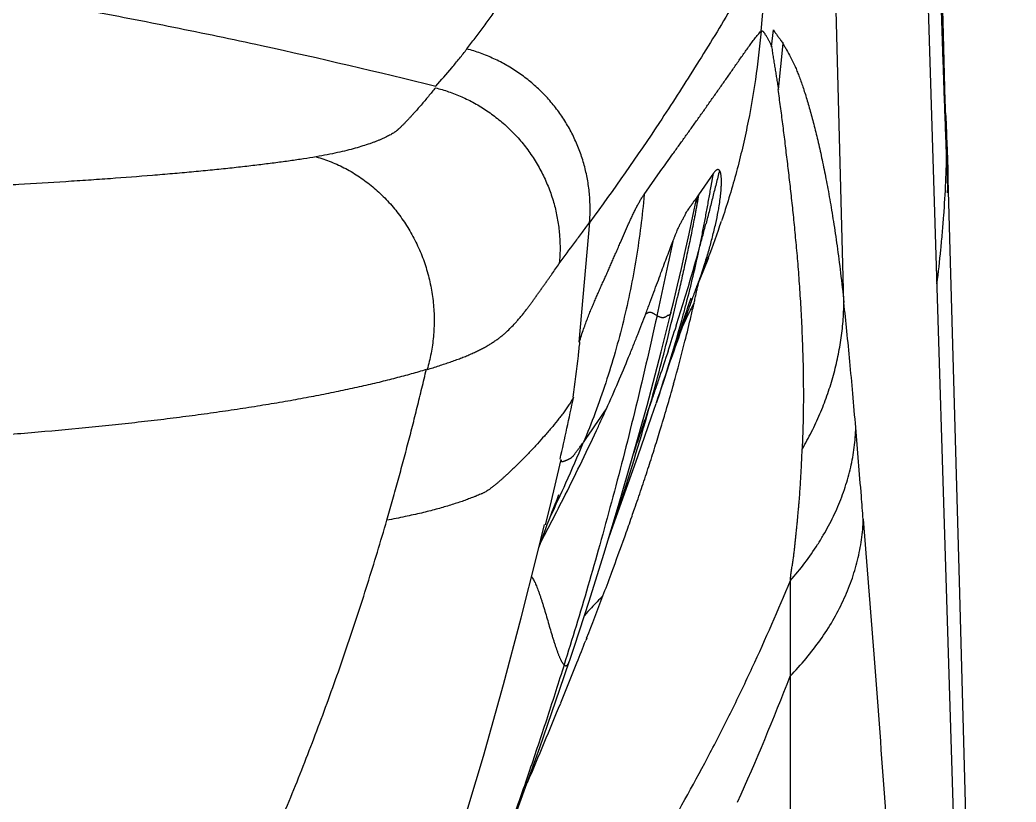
# Model space of a CAD drawing. Header units: millimetres. Extents: x 601 to 1195, y -13 to 407.
# Drawn here: x 1044.57 to 1056.64, y 245.05 to 254.54 of the extents above; entities that cross this region are included whole.
import ezdxf

# ---------------------------------------------------------------- set-up
doc = ezdxf.new("R2010")
doc.units = ezdxf.units.MM
doc.header["$LTSCALE"] = 0.1

msp = doc.modelspace()

# ---------------------------------------------------------------- linework, layer by layer
at = {"color": 7, "linetype": 'Continuous'}
for p, q in [((1055.396, 260.286), (1056.637, 220.582)), ((1054.551, 251.11), (1054.399, 256.925)), ((1055.757, 254.359), (1055.694, 256.683)), ((1053.547, 254.4), (1053.639, 255.456)), ((1053.675, 254.21), (1053.696, 254.415)), ((1053.759, 253.692), (1053.814, 254.25)), ((1055.783, 253.385), (1055.757, 254.359)), ((1055.795, 253.249), (1055.789, 253.375)), ((1055.809, 252.842), (1055.806, 252.952)), ((1055.813, 252.719), (1055.809, 252.842)), ((1052.13, 252.42), (1052.326, 252.698)), ((1052.97, 252.679), (1052.79, 252.417)), ((1052.942, 252.52), (1052.97, 252.676)), ((1052.972, 252.678), (1052.97, 252.676)), ((1055.814, 252.607), (1055.811, 252.719)), ((1055.95, 247.733), (1055.815, 252.607)), ((1052.725, 252.175), (1052.769, 252.383)), ((1052.791, 252.421), (1052.774, 252.397)), ((1052.668, 252.246), (1052.652, 252.223)), ((1051.344, 250.63), (1051.471, 252.083)), ((1052.674, 251.942), (1052.725, 252.175)), ((1052.908, 251.651), (1052.797, 251.371)), ((1052.812, 251.416), (1052.841, 251.506)), ((1052.841, 251.506), (1052.867, 251.584)), ((1052.797, 251.371), (1052.812, 251.416)), ((1052.455, 250.99), (1052.484, 251.11)), ((1052.676, 251.099), (1052.695, 251.155)), ((1052.695, 251.155), (1052.698, 251.165)), ((1052.337, 250.512), (1052.457, 250.998)), ((1052.457, 250.998), (1052.455, 250.991)), ((1052.3, 250.941), (1052.286, 250.949)), ((1052.637, 250.937), (1052.605, 250.844)), ((1052.165, 249.863), (1052.337, 250.512)), ((1052.32, 250.015), (1052.276, 249.885)), ((1052.221, 249.725), (1052.276, 249.885)), ((1051.12, 249.208), (1050.986, 248.637)), ((1051.052, 248.666), (1051.066, 248.703)), ((1051.066, 248.703), (1051.079, 248.735)), ((1051.079, 248.735), (1051.089, 248.76)), ((1051.089, 248.76), (1051.097, 248.781)), ((1051.736, 248.351), (1051.894, 248.791)), ((1050.986, 248.637), (1050.932, 248.416)), ((1050.998, 248.527), (1051.017, 248.578)), ((1051.017, 248.578), (1051.035, 248.624)), ((1051.035, 248.624), (1051.052, 248.666)), ((1051.808, 248.576), (1051.795, 248.538)), ((1051.818, 248.605), (1051.808, 248.576)), ((1051.838, 248.666), (1051.818, 248.605)), ((1050.956, 248.417), (1050.978, 248.474)), ((1050.978, 248.474), (1050.998, 248.527)), ((1051.97, 248.483), (1051.983, 248.521)), ((1050.915, 248.306), (1050.935, 248.359)), ((1050.935, 248.359), (1050.956, 248.417)), ((1051.693, 248.233), (1051.736, 248.351)), ((1050.868, 248.18), (1050.882, 248.217)), ((1050.882, 248.217), (1050.897, 248.259)), ((1050.897, 248.259), (1050.915, 248.306)), ((1050.854, 248.141), (1050.868, 248.18)), ((1051.73, 247.817), (1051.738, 247.839)), ((1051.434, 247.041), (1051.422, 247.012)), ((1051.225, 246.764), (1051.285, 246.945)), ((1051.109, 246.422), (1051.226, 246.767))]:
    msp.add_line(p, q, dxfattribs=at)
for points in [[(1055.806, 252.952), (1055.803, 253.047), (1055.8, 253.114), (1055.798, 253.174), (1055.795, 253.249)], [(1052.484, 251.11), (1052.534, 251.321), (1052.581, 251.523), (1052.627, 251.728), (1052.674, 251.942)], [(1052.607, 250.89), (1052.632, 250.966), (1052.651, 251.023), (1052.661, 251.054), (1052.668, 251.075), (1052.676, 251.099)], [(1052.489, 250.526), (1052.539, 250.678), (1052.607, 250.89)], [(1052.32, 250.015), (1052.379, 250.193), (1052.434, 250.357), (1052.489, 250.526)], [(1051.285, 246.945), (1051.463, 247.491), (1051.642, 248.061), (1051.819, 248.65), (1051.993, 249.25), (1052.165, 249.863)], [(1051.894, 248.791), (1052.059, 249.256), (1052.221, 249.725)], [(1047.921, 239.566), (1048.292, 240.4), (1048.784, 241.565), (1049.212, 242.663), (1049.583, 243.698), (1049.906, 244.684), (1050.184, 245.611), (1050.426, 246.478), (1050.639, 247.287), (1050.829, 248.041), (1050.923, 248.419)], [(1056.548, 226.52), (1056.406, 231.455), (1056.259, 236.632), (1056.107, 242.056), (1055.95, 247.733)], [(1049.728, 242.645), (1049.942, 243.209), (1050.163, 243.795), (1050.39, 244.404), (1050.624, 245.043), (1050.864, 245.714), (1051.109, 246.422)]]:
    msp.add_lwpolyline(points, dxfattribs=at)
for centre, radius, start, end in [((1053.132, 252.641), 2.682, 359.2678, 1.6615), ((1084.407, 245.337), 32.413, 167.4186, 167.561), ((1049.935, 252.779), 3.144, 349.6111, 350.863), ((1030.673, 257.83), 22.942, 345.0514, 345.458), ((1042.01, 255.816), 11.666, 339.0824, 341.4143), ((949.285, 273.648), 105.473, 347.57194, 348.07316), ((1035.855, 256.449), 17.579, 344.5146, 345.0412), ((1038.88, 254.722), 14.229, 347.968, 348.5857), ((1037.927, 254.93), 15.205, 345.4289, 347.9498), ((1030.509, 257.938), 23.129, 343.7022, 344.4959), ((1046.371, 255.691), 7.685, 327.7024, 328.2837), ((1026.915, 258.991), 26.874, 342.3216, 343.6979), ((1023.552, 257.846), 29.74, 346.2011, 347.0363), ((1037.232, 255.107), 15.922, 344.8926, 345.4435), ((1038.38, 254.273), 14.701, 346.9218, 347.5565), ((1052.289, 251.033), 0.171, 344.7857, 345.8813), ((1035.663, 255.547), 17.551, 341.2181, 344.8397), ((1056.846, 248.906), 4.662, 154.8312, 155.4392), ((1035.829, 254.873), 17.321, 345.8581, 346.8989), ((1022.972, 257.99), 30.338, 344.5321, 346.1973), ((1019.881, 261.213), 34.251, 341.8102, 342.3544), ((1020.25, 261.918), 34.197, 340.3437, 341.106), ((1061.576, 246.744), 9.863, 155.4378, 156.1848), ((1031.964, 255.855), 21.309, 344.3974, 345.835), ((1028.652, 256.772), 24.746, 343.0416, 344.4148), ((1006.593, 259.322), 45.652, 347.2039, 348.1667), ((1026.409, 257.042), 26.772, 341.7673, 344.5254), ((886.333, 362.152), 199.889, 325.6659, 325.80828), ((1024.643, 262.117), 29.696, 333.1952, 334.9796), ((1032.087, 257.466), 20.919, 335.8996, 337.3512), ((1032.56, 257.253), 20.4, 334.6376, 335.9016), ((1026.036, 261.419), 28.137, 332.5089, 333.1848), ((1022.013, 258.968), 31.739, 340.7814, 340.9514), ((1025.537, 257.325), 27.69, 341.0628, 341.4969), ((1019.695, 259.781), 34.196, 340.3261, 340.7066), ((1026.391, 261.234), 27.737, 331.9864, 332.5088), ((1015.667, 261.23), 38.476, 339.6332, 340.3147), ((1011.309, 262.848), 43.125, 339.2279, 339.6006), ((1004.521, 265.436), 50.39, 338.5887, 339.2138), ((1056.955, 242.265), 7.505, 135.1863, 136.7272), ((1058.024, 241.254), 8.976, 136.7115, 137.5049), ((999.626, 267.348), 55.645, 338.267, 338.564), ((995.425, 269.023), 60.168, 337.76498, 338.26695), ((1027.206, 256.832), 28.594, 335.6762, 338.9878), ((985.79, 272.972), 70.581, 336.90843, 337.75723)]:
    msp.add_arc(centre, radius, start, end, dxfattribs=at)
for points, knots in [([(1055.75, 254.359), (1055.746, 254.476), (1055.738, 254.711), (1055.727, 255.063), (1055.716, 255.415), (1055.702, 255.884), (1055.685, 256.469), (1055.672, 256.937), (1055.665, 257.17)], [0, 0, 0, 0, 0.12526, 0.25055, 0.375815, 0.501003, 0.750953, 1, 1, 1, 1]), ([(1055.663, 256.986), (1055.667, 256.82), (1055.676, 256.487), (1055.69, 255.986), (1055.702, 255.568), (1055.712, 255.234), (1055.719, 254.982), (1055.727, 254.731), (1055.735, 254.48), (1055.743, 254.229), (1055.752, 253.978), (1055.759, 253.768), (1055.765, 253.601), (1055.769, 253.476), (1055.774, 253.351), (1055.779, 253.225), (1055.783, 253.1), (1055.787, 253.017), (1055.788, 252.975)], [0, 0, 0, 0, 0.124435, 0.249241, 0.374313, 0.436917, 0.499548, 0.562193, 0.624838, 0.68747, 0.750082, 0.812661, 0.843928, 0.875173, 0.906397, 0.937632, 0.968875, 1, 1, 1, 1]), ([(1032.391, 255.849), (1033.116, 255.849), (1034.203, 255.832), (1035.651, 255.777), (1036.737, 255.719), (1037.822, 255.645), (1038.905, 255.554), (1039.987, 255.446), (1041.427, 255.28), (1042.862, 255.081), (1044.293, 254.849), (1045.362, 254.658), (1046.429, 254.451), (1047.847, 254.154), (1048.905, 253.907), (1049.607, 253.731)], [0, 0, 0, 0, 0.125024, 0.187546, 0.25007, 0.312592, 0.375109, 0.437619, 0.500125, 0.625122, 0.687619, 0.750113, 0.812602, 0.875082, 1, 1, 1, 1]), ([(1049.982, 254.184), (1049.998, 254.205), (1050.031, 254.248), (1050.081, 254.313), (1050.13, 254.379), (1050.179, 254.445), (1050.228, 254.511), (1050.277, 254.578), (1050.326, 254.645), (1050.358, 254.69), (1050.375, 254.712)], [0, 0, 0, 0, 0.123667, 0.247592, 0.371868, 0.49656, 0.621684, 0.747256, 0.873333, 1, 1, 1, 1]), ([(1053.172, 254.656), (1053.032, 254.421), (1052.751, 253.963), (1052.194, 253.099), (1051.763, 252.479), (1051.471, 252.083)], [0, 0, 0, 0, 0.266763, 0.521892, 1, 1, 1, 1]), ([(1052.326, 252.698), (1052.377, 252.769), (1052.453, 252.876), (1052.555, 253.018), (1052.632, 253.125), (1052.708, 253.232), (1052.772, 253.322), (1052.823, 253.393), (1052.874, 253.466), (1052.937, 253.556), (1053.014, 253.664), (1053.078, 253.755), (1053.129, 253.827), (1053.167, 253.881), (1053.205, 253.936), (1053.243, 253.991), (1053.282, 254.047), (1053.32, 254.101), (1053.358, 254.155), (1053.396, 254.208), (1053.434, 254.26), (1053.471, 254.309), (1053.509, 254.356), (1053.534, 254.386), (1053.547, 254.401)], [0, 0, 0, 0, 0.125392, 0.187983, 0.250606, 0.313328, 0.376217, 0.407744, 0.439338, 0.502668, 0.566021, 0.629276, 0.660948, 0.692715, 0.724628, 0.756683, 0.788748, 0.820669, 0.852296, 0.883478, 0.914038, 0.943774, 0.972489, 1, 1, 1, 1]), ([(1053.547, 254.4), (1053.53, 254.205), (1053.485, 253.814), (1053.399, 253.33), (1053.314, 252.946), (1053.241, 252.661), (1053.159, 252.378), (1053.099, 252.191), (1053.068, 252.098)], [0, 0, 0, 0, 0.250088, 0.500158, 0.625161, 0.750122, 0.875053, 1, 1, 1, 1]), ([(1053.548, 254.4), (1053.549, 254.401), (1053.55, 254.402), (1053.551, 254.404), (1053.553, 254.405), (1053.555, 254.405), (1053.557, 254.405), (1053.558, 254.405), (1053.56, 254.405), (1053.563, 254.403), (1053.566, 254.401), (1053.57, 254.397), (1053.574, 254.393), (1053.578, 254.388), (1053.582, 254.382), (1053.587, 254.376), (1053.591, 254.37), (1053.596, 254.361), (1053.603, 254.35), (1053.611, 254.336), (1053.62, 254.322), (1053.628, 254.307), (1053.636, 254.292), (1053.645, 254.276), (1053.653, 254.26), (1053.665, 254.238), (1053.673, 254.221), (1053.679, 254.21)], [0, 0, 0, 0, 0.010015, 0.01886, 0.026843, 0.034318, 0.041646, 0.049153, 0.05709, 0.065627, 0.084812, 0.106959, 0.131833, 0.158988, 0.187872, 0.21788, 0.248552, 0.279819, 0.344066, 0.410474, 0.478871, 0.549073, 0.620892, 0.69419, 0.768859, 0.844789, 1, 1, 1, 1]), ([(1053.696, 254.415), (1053.701, 254.407), (1053.708, 254.396), (1053.718, 254.382), (1053.725, 254.371), (1053.733, 254.361), (1053.74, 254.351), (1053.748, 254.341), (1053.755, 254.331), (1053.763, 254.321), (1053.77, 254.311), (1053.777, 254.301), (1053.787, 254.288), (1053.8, 254.271), (1053.809, 254.257), (1053.814, 254.25)], [0, 0, 0, 0, 0.130542, 0.194906, 0.258558, 0.321419, 0.383438, 0.444775, 0.505694, 0.566455, 0.627316, 0.688534, 0.750218, 0.874674, 1, 1, 1, 1]), ([(1053.808, 254.251), (1053.816, 254.238), (1053.833, 254.213), (1053.866, 254.158), (1053.907, 254.083), (1053.946, 254.001), (1053.977, 253.93), (1054, 253.871), (1054.024, 253.807), (1054.048, 253.74), (1054.072, 253.668), (1054.096, 253.592), (1054.12, 253.512), (1054.144, 253.428), (1054.168, 253.339), (1054.192, 253.247), (1054.216, 253.15), (1054.24, 253.05), (1054.264, 252.945), (1054.296, 252.798), (1054.327, 252.644), (1054.357, 252.485), (1054.38, 252.358), (1054.402, 252.226), (1054.425, 252.088), (1054.447, 251.944), (1054.476, 251.738), (1054.513, 251.459), (1054.538, 251.23), (1054.551, 251.11)], [0, 0, 0, 0, 0.013862, 0.028258, 0.059016, 0.093021, 0.111477, 0.131025, 0.15176, 0.173763, 0.197049, 0.221601, 0.247401, 0.274431, 0.30267, 0.3321, 0.3627, 0.39445, 0.427367, 0.461511, 0.533734, 0.571941, 0.611632, 0.652869, 0.695733, 0.740424, 0.787189, 0.887942, 1, 1, 1, 1]), ([(1055.811, 252.719), (1055.81, 252.752), (1055.808, 252.801), (1055.806, 252.867), (1055.804, 252.916), (1055.802, 252.966), (1055.8, 253.017), (1055.798, 253.067), (1055.796, 253.11), (1055.794, 253.144), (1055.793, 253.178), (1055.791, 253.221), (1055.789, 253.272), (1055.787, 253.324), (1055.785, 253.376), (1055.783, 253.445), (1055.779, 253.531), (1055.775, 253.634), (1055.772, 253.737), (1055.768, 253.841), (1055.764, 253.944), (1055.76, 254.048), (1055.756, 254.186), (1055.752, 254.29), (1055.75, 254.359)], [0, 0, 0, 0, 0.059994, 0.090131, 0.120398, 0.150837, 0.181496, 0.212403, 0.243519, 0.259137, 0.274788, 0.306168, 0.337628, 0.36914, 0.400675, 0.432204, 0.495217, 0.558213, 0.621241, 0.684309, 0.74741, 0.810537, 0.873681, 1, 1, 1, 1]), ([(1049.607, 253.732), (1049.671, 253.806), (1049.768, 253.917), (1049.892, 254.068), (1049.953, 254.145), (1049.982, 254.183)], [0, 0, 0, 0, 0.501365, 0.751294, 1, 1, 1, 1]), ([(1051.469, 252.084), (1051.474, 252.141), (1051.478, 252.258), (1051.469, 252.432), (1051.445, 252.605), (1051.406, 252.775), (1051.353, 252.942), (1051.285, 253.103), (1051.218, 253.232), (1051.157, 253.331), (1051.092, 253.427), (1051.003, 253.542), (1050.884, 253.67), (1050.754, 253.787), (1050.638, 253.875), (1050.54, 253.94), (1050.441, 254), (1050.311, 254.067), (1050.149, 254.134), (1050.038, 254.169), (1049.982, 254.184)], [0, 0, 0, 0, 0.062392, 0.124818, 0.187284, 0.249778, 0.312275, 0.374752, 0.437197, 0.468416, 0.499634, 0.562074, 0.624567, 0.687117, 0.749705, 0.781013, 0.81232, 0.874905, 0.937462, 1, 1, 1, 1]), ([(1053.675, 254.21), (1053.679, 254.187), (1053.685, 254.142), (1053.695, 254.075), (1053.706, 254.009), (1053.716, 253.944), (1053.727, 253.88), (1053.737, 253.816), (1053.748, 253.754), (1053.755, 253.712), (1053.759, 253.692)], [0, 0, 0, 0, 0.131662, 0.261223, 0.388592, 0.513868, 0.63742, 0.759608, 0.880502, 1, 1, 1, 1]), ([(1049.602, 253.713), (1049.587, 253.696), (1049.558, 253.661), (1049.515, 253.609), (1049.472, 253.556), (1049.427, 253.504), (1049.382, 253.452), (1049.344, 253.409), (1049.313, 253.375), (1049.29, 253.349), (1049.265, 253.324), (1049.241, 253.298), (1049.217, 253.273), (1049.195, 253.252), (1049.178, 253.235), (1049.167, 253.224), (1049.158, 253.216), (1049.15, 253.21), (1049.143, 253.203), (1049.136, 253.197), (1049.128, 253.19), (1049.12, 253.184), (1049.111, 253.177), (1049.098, 253.168), (1049.081, 253.157), (1049.058, 253.144), (1049.033, 253.131), (1049.01, 253.12), (1048.992, 253.111), (1048.972, 253.101), (1048.946, 253.09), (1048.914, 253.076), (1048.879, 253.062), (1048.843, 253.048), (1048.79, 253.03), (1048.719, 253.006), (1048.626, 252.979), (1048.524, 252.952), (1048.411, 252.926), (1048.287, 252.9), (1048.201, 252.884), (1048.156, 252.876)], [0, 0, 0, 0, 0.039086, 0.078211, 0.117428, 0.156794, 0.196364, 0.236184, 0.256207, 0.276331, 0.296573, 0.31688, 0.337221, 0.357838, 0.368356, 0.379063, 0.384498, 0.390003, 0.395596, 0.401301, 0.407141, 0.413159, 0.419425, 0.425981, 0.440014, 0.455268, 0.471687, 0.489161, 0.498251, 0.507564, 0.526887, 0.547196, 0.56854, 0.590962, 0.614501, 0.665096, 0.720678, 0.781607, 0.848237, 0.920918, 1, 1, 1, 1]), ([(1049.603, 253.713), (1049.656, 253.699), (1049.763, 253.667), (1049.921, 253.605), (1050.077, 253.528), (1050.202, 253.451), (1050.299, 253.382), (1050.395, 253.308), (1050.509, 253.206), (1050.635, 253.071), (1050.748, 252.925), (1050.847, 252.769), (1050.931, 252.605), (1050.989, 252.464), (1051.026, 252.349), (1051.051, 252.262), (1051.07, 252.175), (1051.091, 252.06), (1051.108, 251.917), (1051.113, 251.748), (1051.107, 251.636), (1051.102, 251.581)], [0, 0, 0, 0, 0.058229, 0.118076, 0.17932, 0.241807, 0.273493, 0.305431, 0.369881, 0.43485, 0.50005, 0.565244, 0.630201, 0.694635, 0.726564, 0.758242, 0.789633, 0.820725, 0.881947, 0.941777, 1, 1, 1, 1]), ([(1053.75, 253.692), (1053.76, 253.623), (1053.779, 253.484), (1053.807, 253.274), (1053.829, 253.097), (1053.846, 252.954), (1053.859, 252.846), (1053.872, 252.736), (1053.885, 252.626), (1053.898, 252.514), (1053.915, 252.363), (1053.936, 252.168), (1053.956, 251.968), (1053.971, 251.804), (1053.983, 251.675), (1053.994, 251.544), (1054.008, 251.359), (1054.021, 251.169), (1054.032, 250.972), (1054.04, 250.816), (1054.045, 250.683), (1054.049, 250.574), (1054.053, 250.46), (1054.057, 250.313), (1054.059, 250.132), (1054.06, 249.943), (1054.058, 249.746), (1054.053, 249.541), (1054.048, 249.402), (1054.045, 249.331)], [0, 0, 0, 0, 0.047833, 0.096221, 0.145242, 0.170013, 0.194971, 0.220125, 0.245489, 0.271113, 0.297066, 0.350237, 0.405558, 0.4342, 0.463588, 0.493799, 0.524915, 0.59019, 0.624519, 0.660087, 0.696979, 0.715949, 0.735282, 0.775085, 0.816484, 0.859575, 0.904457, 0.951231, 1, 1, 1, 1]), ([(1055.793, 252.975), (1055.791, 252.84), (1055.783, 252.569), (1055.763, 252.229), (1055.741, 251.956), (1055.716, 251.681), (1055.692, 251.475), (1055.675, 251.337)], [0, 0, 0, 0, 0.246577, 0.495372, 0.620665, 0.74646, 1, 1, 1, 1]), ([(1055.788, 252.975), (1055.789, 252.952), (1055.792, 252.907), (1055.795, 252.839), (1055.797, 252.771), (1055.8, 252.682), (1055.804, 252.572), (1055.806, 252.484), (1055.807, 252.44)], [0, 0, 0, 0, 0.12839, 0.255672, 0.38157, 0.506362, 0.75388, 1, 1, 1, 1]), ([(1048.155, 252.876), (1048.104, 252.867), (1048, 252.851), (1047.837, 252.826), (1047.664, 252.803), (1047.48, 252.78), (1047.286, 252.757), (1047.082, 252.734), (1046.867, 252.712), (1046.643, 252.691), (1046.41, 252.67), (1046.082, 252.642), (1045.742, 252.616), (1045.392, 252.592), (1045.022, 252.568), (1044.643, 252.545), (1044.256, 252.524), (1043.956, 252.509), (1043.65, 252.495), (1043.339, 252.481), (1043.023, 252.468), (1042.702, 252.456), (1042.376, 252.444), (1041.934, 252.429), (1041.486, 252.414), (1041.034, 252.401), (1040.573, 252.388), (1039.989, 252.372), (1039.52, 252.36), (1039.284, 252.354)], [0, 0, 0, 0, 0.017267, 0.035746, 0.055418, 0.076264, 0.098263, 0.12139, 0.145621, 0.170929, 0.197273, 0.224611, 0.2821, 0.312165, 0.343055, 0.407142, 0.440265, 0.474058, 0.508486, 0.543515, 0.579114, 0.615253, 0.6519, 0.689027, 0.764604, 0.802999, 0.841761, 0.920286, 1, 1, 1, 1]), ([(1048.155, 252.876), (1048.217, 252.859), (1048.339, 252.817), (1048.486, 252.749), (1048.599, 252.685), (1048.683, 252.632), (1048.763, 252.575), (1048.867, 252.493), (1048.964, 252.402), (1049.055, 252.305), (1049.12, 252.228), (1049.181, 252.147), (1049.258, 252.036), (1049.326, 251.919), (1049.386, 251.797), (1049.427, 251.703), (1049.464, 251.607), (1049.495, 251.509), (1049.522, 251.41), (1049.545, 251.31), (1049.562, 251.208), (1049.575, 251.106), (1049.583, 251.004), (1049.586, 250.901), (1049.584, 250.798), (1049.574, 250.662), (1049.551, 250.494), (1049.519, 250.362), (1049.5, 250.297)], [0, 0, 0, 0, 0.059717, 0.120046, 0.150423, 0.18092, 0.211526, 0.242245, 0.304013, 0.335083, 0.366269, 0.397568, 0.428975, 0.492055, 0.523722, 0.555453, 0.587234, 0.619057, 0.650912, 0.682789, 0.714678, 0.746569, 0.778454, 0.810325, 0.842166, 0.873953, 0.937243, 1, 1, 1, 1]), ([(1053.043, 252.71), (1053.029, 252.657), (1053.002, 252.55), (1052.968, 252.416), (1052.942, 252.309), (1052.915, 252.202), (1052.894, 252.122), (1052.88, 252.069)], [0, 0, 0, 0, 0.249995, 0.50026, 0.625361, 0.750374, 1, 1, 1, 1]), ([(1053.043, 252.71), (1053.042, 252.712), (1053.04, 252.714), (1053.036, 252.717), (1053.033, 252.719), (1053.029, 252.721), (1053.025, 252.721), (1053.021, 252.721), (1053.017, 252.72), (1053.012, 252.719), (1053.008, 252.716), (1053.003, 252.713), (1052.998, 252.709), (1052.993, 252.705), (1052.988, 252.699), (1052.98, 252.691), (1052.975, 252.683), (1052.972, 252.678)], [0, 0, 0, 0, 0.053624, 0.102019, 0.146562, 0.188921, 0.230939, 0.274419, 0.320851, 0.371399, 0.426965, 0.488225, 0.55568, 0.629739, 0.710816, 0.799308, 1, 1, 1, 1]), ([(1053.039, 252.28), (1053.044, 252.309), (1053.052, 252.364), (1053.059, 252.431), (1053.063, 252.48), (1053.065, 252.514), (1053.067, 252.545), (1053.067, 252.573), (1053.067, 252.596), (1053.066, 252.612), (1053.065, 252.627), (1053.064, 252.644), (1053.062, 252.66), (1053.059, 252.672), (1053.058, 252.679), (1053.056, 252.686), (1053.053, 252.692), (1053.051, 252.698), (1053.048, 252.703), (1053.046, 252.707), (1053.044, 252.709), (1053.043, 252.71)], [0, 0, 0, 0, 0.202102, 0.382557, 0.464602, 0.541152, 0.612178, 0.677647, 0.7375, 0.765303, 0.791684, 0.840164, 0.882938, 0.902203, 0.920067, 0.936552, 0.95169, 0.965525, 0.978122, 0.989571, 1, 1, 1, 1]), ([(1055.807, 252.44), (1055.808, 252.454), (1055.811, 252.509), (1055.813, 252.565), (1055.814, 252.607)], [0, 0, 0, 0, 0.25038, 1, 1, 1, 1]), ([(1052.828, 251.906), (1052.838, 251.957), (1052.858, 252.059), (1052.882, 252.186), (1052.901, 252.288), (1052.919, 252.391), (1052.933, 252.468), (1052.942, 252.52)], [0, 0, 0, 0, 0.248587, 0.498272, 0.62346, 0.74884, 1, 1, 1, 1]), ([(1051.344, 250.63), (1051.361, 250.683), (1051.386, 250.76), (1051.422, 250.859), (1051.448, 250.927), (1051.473, 250.99), (1051.498, 251.051), (1051.523, 251.11), (1051.548, 251.167), (1051.572, 251.223), (1051.597, 251.279), (1051.621, 251.334), (1051.646, 251.389), (1051.67, 251.443), (1051.695, 251.498), (1051.715, 251.544), (1051.732, 251.581), (1051.748, 251.619), (1051.769, 251.666), (1051.793, 251.723), (1051.818, 251.781), (1051.851, 251.857), (1051.891, 251.951), (1051.932, 252.044), (1051.965, 252.115), (1051.989, 252.167), (1052.013, 252.216), (1052.037, 252.263), (1052.06, 252.307), (1052.083, 252.348), (1052.106, 252.386), (1052.122, 252.41), (1052.13, 252.421)], [0, 0, 0, 0, 0.085535, 0.124406, 0.161147, 0.196092, 0.229576, 0.261978, 0.293682, 0.324927, 0.355866, 0.386609, 0.417241, 0.447841, 0.478489, 0.509314, 0.524847, 0.540486, 0.572039, 0.603854, 0.635807, 0.667773, 0.731186, 0.792904, 0.822756, 0.851744, 0.879729, 0.906575, 0.932149, 0.956322, 0.978976, 1, 1, 1, 1]), ([(1052.13, 252.42), (1052.108, 252.162), (1052.06, 251.775), (1051.966, 251.265), (1051.881, 250.885), (1051.781, 250.509), (1051.629, 250.013), (1051.493, 249.649), (1051.393, 249.41)], [0, 0, 0, 0, 0.249684, 0.374858, 0.500113, 0.625354, 0.750485, 1, 1, 1, 1]), ([(1052.765, 252.377), (1052.763, 252.374), (1052.76, 252.369), (1052.755, 252.362), (1052.752, 252.359), (1052.749, 252.355), (1052.744, 252.35), (1052.74, 252.346), (1052.736, 252.341), (1052.732, 252.336), (1052.727, 252.329), (1052.721, 252.32), (1052.717, 252.313), (1052.713, 252.307), (1052.709, 252.302), (1052.704, 252.295), (1052.698, 252.287), (1052.692, 252.279), (1052.687, 252.273), (1052.683, 252.267), (1052.679, 252.262), (1052.674, 252.255), (1052.67, 252.249), (1052.668, 252.246)], [0, 0, 0, 0, 0.077038, 0.11077, 0.142262, 0.172156, 0.201041, 0.25802, 0.287228, 0.317226, 0.379129, 0.442631, 0.506458, 0.538084, 0.569331, 0.630819, 0.691478, 0.751882, 0.812585, 0.843224, 0.874127, 0.93666, 1, 1, 1, 1]), ([(1052.79, 252.42), (1052.788, 252.403), (1052.782, 252.368), (1052.773, 252.316), (1052.763, 252.264), (1052.754, 252.212), (1052.744, 252.161), (1052.731, 252.092), (1052.72, 252.041), (1052.714, 252.007)], [0, 0, 0, 0, 0.12609, 0.251847, 0.377225, 0.502249, 0.626987, 0.7515, 1, 1, 1, 1]), ([(1052.769, 252.385), (1052.769, 252.384), (1052.769, 252.382), (1052.768, 252.38), (1052.768, 252.379), (1052.767, 252.378), (1052.767, 252.378), (1052.766, 252.377), (1052.766, 252.377), (1052.765, 252.377)], [0, 0, 0, 0, 0.403148, 0.557859, 0.685107, 0.788259, 0.871414, 0.939812, 1, 1, 1, 1]), ([(1052.479, 251.851), (1052.483, 251.863), (1052.492, 251.886), (1052.505, 251.92), (1052.518, 251.951), (1052.53, 251.98), (1052.54, 252.003), (1052.547, 252.02), (1052.554, 252.035), (1052.563, 252.052), (1052.573, 252.071), (1052.583, 252.089), (1052.591, 252.104), (1052.597, 252.115), (1052.604, 252.127), (1052.612, 252.143), (1052.622, 252.162), (1052.632, 252.183), (1052.642, 252.203), (1052.649, 252.217), (1052.652, 252.223)], [0, 0, 0, 0, 0.092027, 0.180022, 0.263147, 0.340571, 0.41147, 0.44422, 0.475068, 0.531782, 0.583554, 0.632399, 0.680306, 0.704526, 0.729254, 0.780629, 0.834073, 0.888906, 0.944444, 1, 1, 1, 1]), ([(1052.958, 251.904), (1052.965, 251.932), (1052.979, 251.985), (1053.003, 252.088), (1053.019, 252.163), (1053.027, 252.212)], [0, 0, 0, 0, 0.270401, 0.527566, 1, 1, 1, 1]), ([(1051.102, 251.584), (1051.164, 251.669), (1051.258, 251.794), (1051.38, 251.96), (1051.44, 252.041), (1051.469, 252.081)], [0, 0, 0, 0, 0.511135, 0.759656, 1, 1, 1, 1]), ([(1052.714, 252.007), (1052.7, 251.937), (1052.671, 251.797), (1052.627, 251.588), (1052.581, 251.381), (1052.55, 251.243), (1052.534, 251.174)], [0, 0, 0, 0, 0.251451, 0.501883, 0.751383, 1, 1, 1, 1]), ([(1052.149, 250.971), (1052.166, 251.016), (1052.199, 251.103), (1052.246, 251.231), (1052.291, 251.352), (1052.333, 251.465), (1052.372, 251.572), (1052.41, 251.671), (1052.445, 251.763), (1052.468, 251.823), (1052.479, 251.851)], [0, 0, 0, 0, 0.152639, 0.298058, 0.435381, 0.564132, 0.684646, 0.797339, 0.902429, 1, 1, 1, 1]), ([(1052.867, 251.584), (1052.884, 251.639), (1052.916, 251.745), (1052.945, 251.852), (1052.958, 251.904)], [0, 0, 0, 0, 0.51729, 1, 1, 1, 1]), ([(1049.5, 250.297), (1049.549, 250.312), (1049.62, 250.335), (1049.714, 250.366), (1049.78, 250.388), (1049.844, 250.411), (1049.905, 250.434), (1049.963, 250.457), (1050.019, 250.48), (1050.072, 250.504), (1050.123, 250.528), (1050.172, 250.553), (1050.217, 250.578), (1050.261, 250.603), (1050.302, 250.63), (1050.341, 250.656), (1050.377, 250.683), (1050.412, 250.711), (1050.454, 250.747), (1050.502, 250.791), (1050.545, 250.836), (1050.577, 250.871), (1050.598, 250.895), (1050.618, 250.918), (1050.637, 250.941), (1050.654, 250.962), (1050.675, 250.988), (1050.699, 251.019), (1050.726, 251.054), (1050.75, 251.087), (1050.77, 251.114), (1050.785, 251.136), (1050.8, 251.157), (1050.82, 251.185), (1050.844, 251.218), (1050.869, 251.252), (1050.893, 251.287), (1050.918, 251.321), (1050.942, 251.354), (1050.966, 251.388), (1050.989, 251.421), (1051.019, 251.464), (1051.057, 251.517), (1051.087, 251.56), (1051.102, 251.581)], [0, 0, 0, 0, 0.071995, 0.106172, 0.139167, 0.171005, 0.201714, 0.231322, 0.259863, 0.287368, 0.313877, 0.33943, 0.364072, 0.387854, 0.410825, 0.433014, 0.454442, 0.475121, 0.495058, 0.532709, 0.567353, 0.583515, 0.598876, 0.613411, 0.627097, 0.63997, 0.652111, 0.674535, 0.695033, 0.71427, 0.732902, 0.742196, 0.751583, 0.770729, 0.790255, 0.810019, 0.829873, 0.849674, 0.869276, 0.888563, 0.907549, 0.926294, 0.963287, 1, 1, 1, 1]), ([(1052.842, 251.506), (1052.833, 251.483), (1052.82, 251.447), (1052.803, 251.4), (1052.79, 251.365), (1052.776, 251.33), (1052.759, 251.283), (1052.741, 251.235), (1052.724, 251.188), (1052.707, 251.141), (1052.686, 251.081), (1052.661, 251.009), (1052.645, 250.961), (1052.637, 250.937)], [0, 0, 0, 0, 0.124657, 0.186961, 0.249245, 0.311507, 0.373755, 0.498344, 0.560758, 0.623271, 0.748579, 0.874202, 1, 1, 1, 1]), ([(1052.787, 251.335), (1052.788, 251.338), (1052.791, 251.35), (1052.794, 251.362), (1052.797, 251.37)], [0, 0, 0, 0, 0.25775, 1, 1, 1, 1]), ([(1052.736, 251.105), (1052.74, 251.126), (1052.747, 251.156), (1052.755, 251.196), (1052.762, 251.226), (1052.768, 251.255), (1052.776, 251.291), (1052.782, 251.317), (1052.787, 251.335)], [0, 0, 0, 0, 0.267204, 0.397533, 0.525859, 0.651415, 0.772971, 1, 1, 1, 1]), ([(1052.736, 251.105), (1052.726, 251.088), (1052.707, 251.052), (1052.67, 250.98), (1052.643, 250.926), (1052.626, 250.889)], [0, 0, 0, 0, 0.248692, 0.498251, 1, 1, 1, 1]), ([(1054.045, 249.331), (1054.085, 249.4), (1054.161, 249.541), (1054.262, 249.757), (1054.348, 249.977), (1054.419, 250.2), (1054.475, 250.425), (1054.517, 250.653), (1054.543, 250.881), (1054.55, 251.033), (1054.551, 251.11)], [0, 0, 0, 0, 0.128632, 0.256066, 0.382315, 0.507455, 0.631646, 0.755059, 0.877814, 1, 1, 1, 1]), ([(1054.694, 249.595), (1054.683, 249.732), (1054.66, 249.999), (1054.624, 250.388), (1054.588, 250.756), (1054.563, 250.994), (1054.55, 251.11)], [0, 0, 0, 0, 0.270923, 0.527911, 0.770871, 1, 1, 1, 1]), ([(1052.286, 250.951), (1052.28, 250.954), (1052.269, 250.961), (1052.254, 250.969), (1052.243, 250.976), (1052.234, 250.98), (1052.226, 250.984), (1052.217, 250.987), (1052.209, 250.989), (1052.202, 250.989), (1052.196, 250.989), (1052.191, 250.989), (1052.184, 250.987), (1052.176, 250.984), (1052.168, 250.98), (1052.16, 250.975), (1052.155, 250.97), (1052.152, 250.968)], [0, 0, 0, 0, 0.134085, 0.268752, 0.334815, 0.399323, 0.461877, 0.522256, 0.580499, 0.637003, 0.664872, 0.692672, 0.748714, 0.806472, 0.867054, 0.93134, 1, 1, 1, 1]), ([(1052.454, 250.988), (1052.454, 250.986), (1052.453, 250.982), (1052.45, 250.976), (1052.448, 250.971), (1052.446, 250.967), (1052.444, 250.964), (1052.442, 250.961), (1052.439, 250.959), (1052.437, 250.957), (1052.435, 250.956), (1052.431, 250.955), (1052.427, 250.954), (1052.423, 250.953), (1052.42, 250.952), (1052.418, 250.952), (1052.415, 250.951), (1052.413, 250.95), (1052.411, 250.948), (1052.407, 250.946), (1052.404, 250.943), (1052.4, 250.94), (1052.397, 250.938), (1052.394, 250.936), (1052.39, 250.934), (1052.385, 250.931), (1052.379, 250.929), (1052.37, 250.927), (1052.361, 250.925), (1052.351, 250.925), (1052.341, 250.927), (1052.331, 250.929), (1052.321, 250.932), (1052.31, 250.937), (1052.304, 250.94), (1052.3, 250.941)], [0, 0, 0, 0, 0.037473, 0.07022, 0.098753, 0.123601, 0.145311, 0.164448, 0.181575, 0.197231, 0.211893, 0.225944, 0.253206, 0.280198, 0.293742, 0.307426, 0.321409, 0.335825, 0.350684, 0.365939, 0.397273, 0.428943, 0.444592, 0.45997, 0.489853, 0.51876, 0.546903, 0.601619, 0.655336, 0.709103, 0.763771, 0.819978, 0.878119, 0.938212, 1, 1, 1, 1]), ([(1052.286, 250.949), (1052.199, 250.557), (1052.065, 249.981), (1051.877, 249.228), (1051.736, 248.693), (1051.594, 248.177), (1051.451, 247.677), (1051.307, 247.192), (1051.209, 246.874), (1051.16, 246.718)], [0, 0, 0, 0, 0.274845, 0.40527, 0.531401, 0.653549, 0.772104, 0.887458, 1, 1, 1, 1]), ([(1051.674, 249.823), (1051.722, 249.93), (1051.813, 250.137), (1051.92, 250.392), (1051.998, 250.584), (1052.051, 250.719), (1052.101, 250.847), (1052.133, 250.931), (1052.149, 250.971)], [0, 0, 0, 0, 0.283039, 0.545174, 0.667707, 0.784459, 0.89529, 1, 1, 1, 1]), ([(1051.347, 250.63), (1051.341, 250.574), (1051.318, 250.351), (1051.289, 250.129), (1051.264, 249.962)], [0, 0, 0, 0, 0.250017, 1, 1, 1, 1]), ([(1052.42, 250.521), (1052.386, 250.417), (1052.334, 250.261), (1052.264, 250.054), (1052.229, 249.951), (1052.211, 249.899)], [0, 0, 0, 0, 0.500535, 0.750358, 1, 1, 1, 1]), ([(1039.701, 249.257), (1039.95, 249.263), (1040.321, 249.275), (1040.815, 249.295), (1041.183, 249.311), (1041.549, 249.33), (1041.913, 249.349), (1042.273, 249.369), (1042.631, 249.39), (1042.985, 249.411), (1043.451, 249.44), (1043.912, 249.472), (1044.367, 249.506), (1044.811, 249.543), (1045.249, 249.582), (1045.681, 249.626), (1045.997, 249.661), (1046.308, 249.697), (1046.612, 249.735), (1046.908, 249.776), (1047.196, 249.818), (1047.474, 249.861), (1047.743, 249.906), (1048, 249.952), (1048.246, 249.999), (1048.481, 250.047), (1048.705, 250.095), (1048.918, 250.145), (1049.119, 250.195), (1049.309, 250.247), (1049.432, 250.282), (1049.491, 250.3)], [0, 0, 0, 0, 0.075473, 0.113016, 0.150378, 0.187521, 0.224416, 0.261038, 0.297357, 0.33335, 0.369001, 0.439222, 0.47376, 0.507862, 0.57469, 0.607467, 0.639764, 0.671495, 0.702574, 0.732915, 0.762428, 0.791026, 0.818617, 0.845124, 0.870531, 0.894843, 0.918066, 0.940201, 0.961243, 0.981179, 1, 1, 1, 1]), ([(1049.012, 248.471), (1049.034, 248.547), (1049.078, 248.699), (1049.141, 248.927), (1049.203, 249.155), (1049.264, 249.383), (1049.323, 249.612), (1049.38, 249.841), (1049.437, 250.071), (1049.473, 250.224), (1049.491, 250.301)], [0, 0, 0, 0, 0.125163, 0.250275, 0.375324, 0.500314, 0.625265, 0.750197, 0.875112, 1, 1, 1, 1]), ([(1051.275, 249.961), (1051.266, 249.945), (1051.247, 249.914), (1051.218, 249.867), (1051.186, 249.82), (1051.152, 249.773), (1051.116, 249.726), (1051.067, 249.663), (1051.015, 249.6), (1050.962, 249.538), (1050.907, 249.475), (1050.837, 249.396), (1050.764, 249.318), (1050.704, 249.256), (1050.658, 249.209), (1050.611, 249.162), (1050.563, 249.115), (1050.522, 249.076), (1050.489, 249.044), (1050.464, 249.021), (1050.438, 248.997), (1050.412, 248.974), (1050.386, 248.95), (1050.358, 248.927), (1050.33, 248.903), (1050.305, 248.884), (1050.285, 248.868), (1050.272, 248.858), (1050.262, 248.851), (1050.252, 248.843), (1050.238, 248.833), (1050.219, 248.821), (1050.203, 248.811), (1050.188, 248.804), (1050.176, 248.798), (1050.163, 248.792), (1050.145, 248.784), (1050.122, 248.775), (1050.098, 248.765), (1050.079, 248.757), (1050.059, 248.75), (1050.034, 248.74), (1050.003, 248.729), (1049.972, 248.717), (1049.94, 248.705), (1049.896, 248.69), (1049.838, 248.671), (1049.765, 248.648), (1049.688, 248.625), (1049.607, 248.602), (1049.521, 248.58), (1049.396, 248.549), (1049.227, 248.512), (1049.087, 248.484), (1049.013, 248.47)], [0, 0, 0, 0, 0.019302, 0.039029, 0.059163, 0.079681, 0.10055, 0.121737, 0.1649, 0.186794, 0.208876, 0.253621, 0.299181, 0.322282, 0.345604, 0.369154, 0.392952, 0.417027, 0.429177, 0.441408, 0.453723, 0.466137, 0.478703, 0.49148, 0.504532, 0.517903, 0.524695, 0.531546, 0.534993, 0.538471, 0.54563, 0.553245, 0.561555, 0.56605, 0.570782, 0.575727, 0.580857, 0.591555, 0.602641, 0.608255, 0.613892, 0.625254, 0.636784, 0.64854, 0.660577, 0.672926, 0.69859, 0.725595, 0.754002, 0.783876, 0.815314, 0.84843, 0.920161, 1, 1, 1, 1]), ([(1052.211, 249.899), (1052.176, 249.796), (1052.105, 249.589), (1052.035, 249.382), (1052, 249.278)], [0, 0, 0, 0, 0.499755, 1, 1, 1, 1]), ([(1051.552, 249.557), (1051.562, 249.58), (1051.588, 249.635), (1051.629, 249.724), (1051.659, 249.79), (1051.674, 249.823)], [0, 0, 0, 0, 0.252093, 0.628762, 1, 1, 1, 1]), ([(1052.014, 248.61), (1052.042, 248.691), (1052.084, 248.812), (1052.137, 248.973), (1052.189, 249.13), (1052.251, 249.324), (1052.299, 249.478), (1052.322, 249.555)], [0, 0, 0, 0, 0.258936, 0.386184, 0.511919, 0.758901, 1, 1, 1, 1]), ([(1053.902, 247.739), (1053.963, 247.808), (1054.079, 247.949), (1054.209, 248.135), (1054.302, 248.287), (1054.387, 248.439), (1054.48, 248.633), (1054.555, 248.831), (1054.603, 248.991), (1054.634, 249.112), (1054.658, 249.232), (1054.677, 249.353), (1054.689, 249.474), (1054.694, 249.555), (1054.695, 249.595)], [0, 0, 0, 0, 0.134578, 0.26599, 0.330535, 0.394314, 0.519688, 0.642513, 0.703121, 0.763256, 0.822963, 0.882288, 0.941283, 1, 1, 1, 1]), ([(1054.785, 248.482), (1054.778, 248.575), (1054.759, 248.808), (1054.729, 249.179), (1054.706, 249.457), (1054.694, 249.595)], [0, 0, 0, 0, 0.252332, 0.627688, 1, 1, 1, 1]), ([(1051.12, 249.208), (1051.121, 249.207), (1051.121, 249.204), (1051.122, 249.199), (1051.123, 249.196), (1051.124, 249.193), (1051.125, 249.19), (1051.126, 249.188), (1051.128, 249.186), (1051.129, 249.185), (1051.131, 249.184), (1051.133, 249.183), (1051.137, 249.182), (1051.14, 249.183), (1051.142, 249.183), (1051.144, 249.184), (1051.146, 249.184), (1051.149, 249.185), (1051.153, 249.186), (1051.157, 249.187), (1051.163, 249.189), (1051.17, 249.191), (1051.178, 249.194), (1051.187, 249.198), (1051.196, 249.201), (1051.205, 249.205), (1051.214, 249.209), (1051.222, 249.213), (1051.23, 249.217), (1051.238, 249.222), (1051.245, 249.227), (1051.252, 249.232), (1051.259, 249.238), (1051.266, 249.245), (1051.272, 249.252), (1051.279, 249.26), (1051.285, 249.268), (1051.292, 249.277), (1051.299, 249.287), (1051.306, 249.298), (1051.315, 249.309), (1051.324, 249.321), (1051.334, 249.335), (1051.346, 249.35), (1051.366, 249.376), (1051.382, 249.396), (1051.393, 249.41)], [0, 0, 0, 0, 0.01278, 0.024017, 0.033843, 0.042404, 0.049854, 0.056367, 0.062132, 0.067349, 0.072222, 0.076936, 0.08641, 0.096443, 0.101699, 0.10708, 0.112545, 0.118057, 0.129203, 0.140503, 0.151952, 0.175268, 0.199101, 0.2234, 0.248063, 0.272864, 0.297561, 0.32192, 0.345714, 0.368854, 0.391598, 0.414283, 0.437265, 0.460915, 0.485612, 0.511671, 0.53932, 0.568751, 0.600135, 0.633632, 0.669434, 0.708364, 0.75184, 0.801303, 0.858192, 1, 1, 1, 1]), ([(1053.902, 247.739), (1053.903, 247.756), (1053.905, 247.782), (1053.909, 247.817), (1053.913, 247.845), (1053.917, 247.872), (1053.922, 247.899), (1053.926, 247.927), (1053.931, 247.955), (1053.935, 247.982), (1053.94, 248.018), (1053.946, 248.062), (1053.952, 248.115), (1053.956, 248.159), (1053.96, 248.194), (1053.964, 248.228), (1053.968, 248.271), (1053.974, 248.323), (1053.979, 248.375), (1053.984, 248.426), (1053.991, 248.494), (1053.997, 248.561), (1054.003, 248.628), (1054.009, 248.694), (1054.015, 248.775), (1054.022, 248.871), (1054.03, 248.997), (1054.038, 249.15), (1054.043, 249.271), (1054.045, 249.331)], [0, 0, 0, 0, 0.032674, 0.049446, 0.06651, 0.083841, 0.101336, 0.118876, 0.136341, 0.153627, 0.170723, 0.204435, 0.237649, 0.270527, 0.286889, 0.303226, 0.335842, 0.368354, 0.400726, 0.432932, 0.464954, 0.528373, 0.559735, 0.590844, 0.652287, 0.712705, 0.772105, 0.887916, 1, 1, 1, 1]), ([(1046.615, 242.427), (1046.739, 242.669), (1046.92, 243.035), (1047.153, 243.526), (1047.324, 243.896), (1047.463, 244.206), (1047.571, 244.455), (1047.679, 244.705), (1047.809, 245.018), (1048.013, 245.521), (1048.255, 246.155), (1048.527, 246.921), (1048.78, 247.693), (1048.937, 248.211), (1049.012, 248.471)], [0, 0, 0, 0, 0.12527, 0.187904, 0.250525, 0.313124, 0.344413, 0.375695, 0.438236, 0.500751, 0.625712, 0.750598, 0.87538, 1, 1, 1, 1]), ([(1053.899, 246.579), (1053.966, 246.648), (1054.095, 246.791), (1054.268, 247.016), (1054.419, 247.25), (1054.545, 247.491), (1054.646, 247.736), (1054.708, 247.944), (1054.745, 248.11), (1054.765, 248.234), (1054.78, 248.358), (1054.785, 248.441), (1054.786, 248.482)], [0, 0, 0, 0, 0.135093, 0.26747, 0.396883, 0.523221, 0.646494, 0.766853, 0.82603, 0.884583, 0.942558, 1, 1, 1, 1]), ([(1054.786, 248.482), (1054.83, 247.937), (1054.916, 246.83), (1055.041, 245.146), (1055.164, 243.413), (1055.285, 241.634), (1055.403, 239.807), (1055.519, 237.934), (1055.633, 236.016), (1055.743, 234.057), (1055.851, 232.068), (1055.954, 230.055), (1056.053, 228.024), (1056.147, 225.973), (1056.237, 223.902), (1056.308, 222.163), (1056.361, 220.76), (1056.413, 219.347), (1056.452, 218.286), (1056.478, 217.579)], [0, 0, 0, 0, 0.053001, 0.107585, 0.163702, 0.221335, 0.280477, 0.341108, 0.403218, 0.466744, 0.53125, 0.596344, 0.662042, 0.728362, 0.795313, 0.862982, 0.897105, 0.931356, 1, 1, 1, 1]), ([(1048.909, 240.068), (1049.176, 240.344), (1049.696, 240.909), (1050.31, 241.645), (1050.78, 242.252), (1051.122, 242.715), (1051.452, 243.186), (1051.878, 243.825), (1052.381, 244.641), (1052.846, 245.481), (1053.194, 246.165), (1053.525, 246.856), (1053.756, 247.384), (1053.902, 247.738)], [0, 0, 0, 0, 0.125001, 0.250001, 0.312506, 0.375011, 0.437514, 0.500015, 0.62501, 0.750007, 0.812509, 0.875009, 1, 1, 1, 1]), ([(1050.762, 247.791), (1050.766, 247.786), (1050.774, 247.775), (1050.785, 247.757), (1050.797, 247.737), (1050.808, 247.713), (1050.82, 247.687), (1050.832, 247.658), (1050.844, 247.626), (1050.857, 247.591), (1050.869, 247.554), (1050.882, 247.515), (1050.895, 247.475), (1050.913, 247.418), (1050.935, 247.344), (1050.961, 247.254), (1050.987, 247.163), (1051.009, 247.089), (1051.027, 247.031), (1051.04, 246.99), (1051.053, 246.95), (1051.066, 246.913), (1051.078, 246.878), (1051.088, 246.85), (1051.097, 246.829), (1051.103, 246.815), (1051.109, 246.801), (1051.115, 246.788), (1051.12, 246.776), (1051.126, 246.765), (1051.132, 246.755), (1051.138, 246.746), (1051.143, 246.737), (1051.149, 246.73), (1051.154, 246.723), (1051.158, 246.719), (1051.16, 246.718)], [0, 0, 0, 0, 0.016303, 0.034621, 0.055079, 0.077791, 0.102856, 0.130361, 0.16024, 0.192286, 0.226286, 0.262018, 0.29926, 0.337787, 0.417788, 0.500162, 0.582832, 0.663636, 0.702664, 0.740419, 0.776635, 0.811054, 0.843468, 0.873689, 0.88792, 0.901536, 0.914516, 0.926838, 0.938485, 0.949437, 0.959681, 0.969204, 0.977995, 0.986054, 0.993383, 1, 1, 1, 1]), ([(1053.9, 247.739), (1053.9, 247.643), (1053.9, 247.256), (1053.899, 246.869), (1053.899, 246.579)], [0, 0, 0, 0, 0.24858, 1, 1, 1, 1]), ([(1051.16, 246.718), (1051.161, 246.716), (1051.164, 246.714), (1051.169, 246.711), (1051.173, 246.709), (1051.177, 246.707), (1051.182, 246.707), (1051.186, 246.707), (1051.19, 246.709), (1051.195, 246.711), (1051.199, 246.715), (1051.203, 246.719), (1051.207, 246.724), (1051.21, 246.731), (1051.214, 246.738), (1051.218, 246.746), (1051.221, 246.755), (1051.224, 246.761), (1051.225, 246.764)], [0, 0, 0, 0, 0.059539, 0.113466, 0.162576, 0.207987, 0.251167, 0.293891, 0.338051, 0.385434, 0.437554, 0.495611, 0.560501, 0.632769, 0.712717, 0.800522, 0.896273, 1, 1, 1, 1]), ([(1051.16, 246.718), (1051.094, 246.507), (1050.961, 246.092), (1050.757, 245.48), (1050.552, 244.886), (1050.379, 244.402), (1050.24, 244.02), (1050.137, 243.738), (1050.033, 243.458), (1049.929, 243.18), (1049.825, 242.903), (1049.686, 242.537), (1049.582, 242.264), (1049.512, 242.082)], [0, 0, 0, 0, 0.134691, 0.26551, 0.393029, 0.517809, 0.579347, 0.640409, 0.701064, 0.76138, 0.821406, 0.881169, 1, 1, 1, 1]), ([(1053.899, 246.579), (1053.898, 246.02), (1053.899, 245.18), (1053.902, 244.055), (1053.905, 243.202), (1053.908, 242.342), (1053.911, 241.472), (1053.912, 240.594), (1053.911, 239.706), (1053.907, 238.809), (1053.899, 237.593), (1053.882, 236.053), (1053.856, 234.499), (1053.829, 233.24), (1053.806, 232.285), (1053.78, 231.326), (1053.75, 230.364), (1053.716, 229.401), (1053.678, 228.439), (1053.636, 227.476), (1053.588, 226.512), (1053.536, 225.549), (1053.48, 224.586), (1053.418, 223.622), (1053.35, 222.661), (1053.287, 221.86), (1053.233, 221.222), (1053.191, 220.743), (1053.145, 220.264), (1053.108, 219.863), (1053.078, 219.538), (1053.057, 219.29), (1053.036, 219.038), (1053.017, 218.781), (1052.999, 218.52), (1052.983, 218.255), (1052.967, 217.987), (1052.947, 217.629), (1052.928, 217.271), (1052.91, 216.917), (1052.9, 216.742), (1052.896, 216.655)], [0, 0, 0, 0, 0.055928, 0.084163, 0.112627, 0.141355, 0.170368, 0.199684, 0.229321, 0.259291, 0.289579, 0.351025, 0.413552, 0.445244, 0.477161, 0.509229, 0.54137, 0.573524, 0.605686, 0.637866, 0.670061, 0.702271, 0.734492, 0.766717, 0.798919, 0.831064, 0.847105, 0.863121, 0.879138, 0.895308, 0.903507, 0.911812, 0.920247, 0.928834, 0.937586, 0.946468, 0.955438, 0.964448, 0.982412, 0.991276, 1, 1, 1, 1])]:
    msp.add_open_spline(points, degree=3, knots=knots, dxfattribs=at)

doc.saveas('drawing.dxf')
